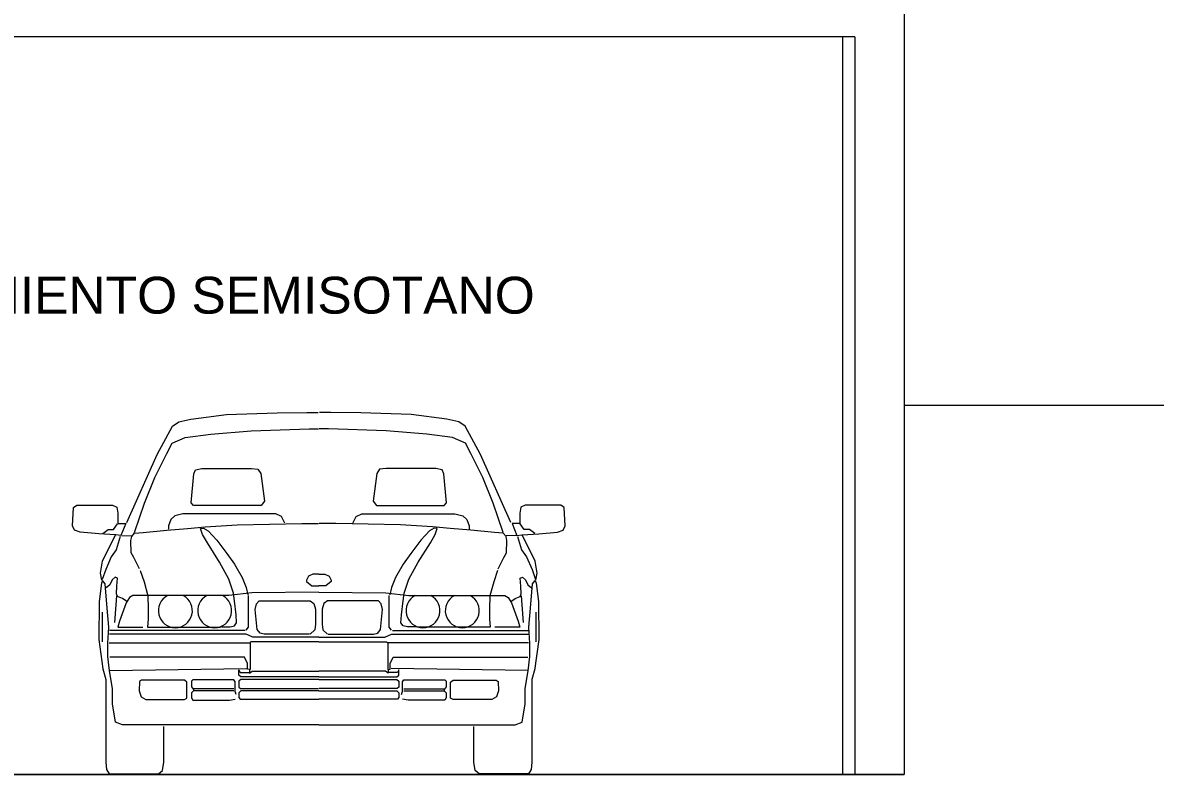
# Model space of a CAD drawing. Header units: metres. Extents: x -2 to 3328848, y -2 to 2725060.
# Drawn here: x 1663916.99 to 1663963.08, y 1363018.75 to 1363049.33 of the extents above; entities that cross this region are included whole.
import ezdxf

# ---------------------------------------------------------------- set-up
doc = ezdxf.new("R2010")
doc.units = ezdxf.units.M
doc.linetypes.add('0', pattern=[0])
doc.layers.get('0').update_dxf_attribs({"color": 253, "lineweight": 0})
doc.layers.add('CORTE123', color=253, linetype='Continuous', lineweight=0)
doc.layers.add('DIEN HOA', color=253, linetype='Continuous', lineweight=0)
doc.styles.get("Standard").update_dxf_attribs({"font": 'arial.ttf'})

msp = doc.modelspace()

# ---------------------------------------------------------------- linework, layer by layer
for p, q in [((1663952.859, 1363185.749), (1663952.859, 1363018.749)), ((1663950.859, 1363048.749), (1663858.359, 1363048.749)), ((1663950.359, 1363048.749), (1663950.359, 1363018.749)), ((1663950.859, 1363048.749), (1663950.859, 1363018.749)), ((1663952.859, 1363018.749), (1663732.859, 1363018.749)), ((1663952.859, 1363018.749), (1663732.859, 1363018.749))]:
    msp.add_line(p, q)
at = {"linetype": 'Continuous'}
msp.add_line((1663732.859, 1363018.749), (1663952.859, 1363018.749), dxfattribs=at)
at = {"layer": 'CORTE123', "linetype": '0', "ltscale": 0.004}
msp.add_line((1663983.984, 1363033.749), (1663952.859, 1363033.749), dxfattribs=at)
at = {"layer": 'DIEN HOA'}
for p, q in [((1663923.838, 1363033.196), (1663925.288, 1363033.393)), ((1663925.288, 1363033.393), (1663927.343, 1363033.451)), ((1663927.343, 1363033.451), (1663928.562, 1363033.475)), ((1663928.562, 1363033.475), (1663929.014, 1363033.475)), ((1663929.528, 1363033.475), (1663929.075, 1363033.475)), ((1663930.747, 1363033.451), (1663929.528, 1363033.475)), ((1663932.801, 1363033.393), (1663930.747, 1363033.451)), ((1663934.252, 1363033.196), (1663932.801, 1363033.393)), ((1663922.468, 1363031.754), (1663923.095, 1363032.918)), ((1663923.095, 1363032.918), (1663923.35, 1363033.092)), ((1663923.35, 1363033.092), (1663923.838, 1363033.196)), ((1663926.298, 1363032.721), (1663928.654, 1363032.802)), ((1663928.654, 1363032.802), (1663929.037, 1363032.802)), ((1663929.435, 1363032.802), (1663929.052, 1363032.802)), ((1663931.791, 1363032.721), (1663929.435, 1363032.802)), ((1663934.74, 1363033.092), (1663934.252, 1363033.196)), ((1663934.995, 1363032.918), (1663934.74, 1363033.092)), ((1663935.622, 1363031.754), (1663934.995, 1363032.918)), ((1663923.071, 1363032.222), (1663923.605, 1363032.454)), ((1663923.605, 1363032.454), (1663924.65, 1363032.582)), ((1663924.65, 1363032.582), (1663926.298, 1363032.721)), ((1663933.44, 1363032.582), (1663931.791, 1363032.721)), ((1663934.484, 1363032.454), (1663933.44, 1363032.582)), ((1663935.018, 1363032.222), (1663934.484, 1363032.454)), ((1663922.863, 1363031.801), (1663923.071, 1363032.222)), ((1663935.227, 1363031.801), (1663935.018, 1363032.222)), ((1663921.226, 1363028.99), (1663922.468, 1363031.754)), ((1663922.371, 1363030.825), (1663922.863, 1363031.801)), ((1663935.718, 1363030.825), (1663935.227, 1363031.801)), ((1663936.864, 1363028.99), (1663935.622, 1363031.754)), ((1663923.851, 1363029.791), (1663923.964, 1363030.978)), ((1663923.964, 1363030.978), (1663924.029, 1363031.132)), ((1663924.029, 1363031.132), (1663924.287, 1363031.188)), ((1663924.287, 1363031.188), (1663926.303, 1363031.188)), ((1663926.303, 1363031.188), (1663926.569, 1363031.164)), ((1663926.569, 1363031.164), (1663926.69, 1363030.994)), ((1663926.69, 1363030.994), (1663926.835, 1363029.864)), ((1663931.399, 1363030.994), (1663931.254, 1363029.864)), ((1663931.52, 1363031.164), (1663931.399, 1363030.994)), ((1663931.786, 1363031.188), (1663931.52, 1363031.164)), ((1663933.803, 1363031.188), (1663931.786, 1363031.188)), ((1663934.061, 1363031.132), (1663933.803, 1363031.188)), ((1663934.125, 1363030.978), (1663934.061, 1363031.132)), ((1663934.238, 1363029.791), (1663934.125, 1363030.978)), ((1663921.957, 1363029.778), (1663922.371, 1363030.825)), ((1663936.132, 1363029.778), (1663935.718, 1363030.825)), ((1663919.019, 1363028.853), (1663919.056, 1363029.599)), ((1663919.056, 1363029.599), (1663919.198, 1363029.696)), ((1663919.198, 1363029.696), (1663920.647, 1363029.704)), ((1663920.647, 1363029.704), (1663920.819, 1363029.614)), ((1663920.819, 1363029.614), (1663920.871, 1363029.375)), ((1663921.539, 1363028.584), (1663921.957, 1363029.778)), ((1663923.94, 1363029.679), (1663923.851, 1363029.791)), ((1663926.698, 1363029.679), (1663923.94, 1363029.679)), ((1663926.835, 1363029.864), (1663926.698, 1363029.679)), ((1663931.254, 1363029.864), (1663931.391, 1363029.679)), ((1663931.391, 1363029.679), (1663934.15, 1363029.679)), ((1663934.15, 1363029.679), (1663934.238, 1363029.791)), ((1663936.55, 1363028.584), (1663936.132, 1363029.778)), ((1663937.271, 1363029.614), (1663937.218, 1363029.375)), ((1663937.442, 1363029.704), (1663937.271, 1363029.614)), ((1663938.891, 1363029.696), (1663937.442, 1363029.704)), ((1663939.033, 1363029.599), (1663938.891, 1363029.696)), ((1663939.071, 1363028.853), (1663939.033, 1363029.599)), ((1663920.871, 1363029.375), (1663920.864, 1363028.95)), ((1663923.021, 1363029.114), (1663922.924, 1363028.856)), ((1663923.182, 1363029.267), (1663923.021, 1363029.114)), ((1663923.513, 1363029.34), (1663923.182, 1363029.267)), ((1663927.295, 1363029.34), (1663923.513, 1363029.34)), ((1663927.521, 1363029.235), (1663927.295, 1363029.34)), ((1663927.658, 1363028.961), (1663927.521, 1363029.235)), ((1663930.431, 1363028.961), (1663930.569, 1363029.235)), ((1663930.569, 1363029.235), (1663930.794, 1363029.34)), ((1663930.794, 1363029.34), (1663934.577, 1363029.34)), ((1663934.577, 1363029.34), (1663934.908, 1363029.267)), ((1663934.908, 1363029.267), (1663935.069, 1363029.114)), ((1663935.069, 1363029.114), (1663935.166, 1363028.856)), ((1663937.218, 1363029.375), (1663937.226, 1363028.95)), ((1663919.101, 1363028.681), (1663919.019, 1363028.853)), ((1663919.333, 1363028.599), (1663919.101, 1363028.681)), ((1663920.259, 1363028.547), (1663920.475, 1363028.711)), ((1663920.475, 1363028.711), (1663920.692, 1363028.711)), ((1663920.692, 1363028.711), (1663920.849, 1363028.935)), ((1663920.864, 1363028.95), (1663921.185, 1363028.95)), ((1663921.185, 1363028.95), (1663920.991, 1363028.472)), ((1663921.901, 1363028.584), (1663922.861, 1363028.682)), ((1663922.861, 1363028.682), (1663923.707, 1363028.755)), ((1663922.924, 1363028.856), (1663922.924, 1363028.727)), ((1663923.707, 1363028.755), (1663924.423, 1363028.82)), ((1663924.227, 1363028.755), (1663924.358, 1363028.763)), ((1663924.317, 1363028.503), (1663924.227, 1363028.755)), ((1663924.358, 1363028.763), (1663924.537, 1363028.657)), ((1663924.423, 1363028.82), (1663925.724, 1363028.901)), ((1663924.537, 1363028.657), (1663924.895, 1363028.27)), ((1663925.724, 1363028.901), (1663928.355, 1363028.958)), ((1663928.355, 1363028.958), (1663929.03, 1363028.958)), ((1663929.735, 1363028.958), (1663929.06, 1363028.958)), ((1663932.365, 1363028.901), (1663929.735, 1363028.958)), ((1663933.667, 1363028.82), (1663932.365, 1363028.901)), ((1663933.553, 1363028.657), (1663933.195, 1363028.27)), ((1663933.732, 1363028.763), (1663933.553, 1363028.657)), ((1663934.383, 1363028.755), (1663933.667, 1363028.82)), ((1663933.862, 1363028.755), (1663933.732, 1363028.763)), ((1663933.773, 1363028.503), (1663933.862, 1363028.755)), ((1663935.229, 1363028.682), (1663934.383, 1363028.755)), ((1663935.166, 1363028.856), (1663935.166, 1363028.727)), ((1663936.189, 1363028.584), (1663935.229, 1363028.682)), ((1663936.905, 1363028.95), (1663937.099, 1363028.472)), ((1663937.226, 1363028.95), (1663936.905, 1363028.95)), ((1663937.398, 1363028.711), (1663937.241, 1363028.935)), ((1663937.614, 1363028.711), (1663937.398, 1363028.711)), ((1663937.831, 1363028.547), (1663937.614, 1363028.711)), ((1663938.757, 1363028.599), (1663938.989, 1363028.681)), ((1663938.989, 1363028.681), (1663939.071, 1363028.853)), ((1663920.087, 1363028.539), (1663919.333, 1363028.599)), ((1663920.775, 1363028.494), (1663920.087, 1363028.539)), ((1663920.247, 1363027.415), (1663920.775, 1363028.494)), ((1663920.991, 1363028.472), (1663920.79, 1363028.487)), ((1663920.965, 1363028.42), (1663920.793, 1363027.878)), ((1663921.013, 1363028.465), (1663921.417, 1363028.457)), ((1663921.396, 1363028.259), (1663921.429, 1363028.43)), ((1663921.413, 1363027.754), (1663921.396, 1363028.259)), ((1663921.429, 1363028.43), (1663921.543, 1363028.56)), ((1663921.543, 1363028.56), (1663921.901, 1363028.584)), ((1663924.508, 1363028.166), (1663924.317, 1363028.503)), ((1663924.895, 1363028.27), (1663925.301, 1363027.738)), ((1663933.195, 1363028.27), (1663932.788, 1363027.738)), ((1663933.582, 1363028.166), (1663933.773, 1363028.503)), ((1663936.547, 1363028.56), (1663936.189, 1363028.584)), ((1663936.661, 1363028.43), (1663936.547, 1363028.56)), ((1663936.693, 1363028.259), (1663936.661, 1363028.43)), ((1663937.076, 1363028.465), (1663936.673, 1363028.457)), ((1663936.677, 1363027.754), (1663936.693, 1363028.259)), ((1663937.099, 1363028.472), (1663937.299, 1363028.487)), ((1663937.125, 1363028.42), (1663937.297, 1363027.878)), ((1663937.314, 1363028.494), (1663938.003, 1363028.539)), ((1663937.843, 1363027.415), (1663937.314, 1363028.494)), ((1663938.003, 1363028.539), (1663938.757, 1363028.599)), ((1663920.793, 1363027.878), (1663920.595, 1363027.595)), ((1663921.51, 1363027.575), (1663921.413, 1363027.754)), ((1663925.007, 1363027.379), (1663924.508, 1363028.166)), ((1663925.301, 1363027.738), (1663925.61, 1363027.299)), ((1663932.788, 1363027.738), (1663932.479, 1363027.299)), ((1663933.083, 1363027.379), (1663933.582, 1363028.166)), ((1663936.579, 1363027.575), (1663936.677, 1363027.754)), ((1663937.297, 1363027.878), (1663937.495, 1363027.595)), ((1663920.162, 1363026.93), (1663920.247, 1363027.415)), ((1663920.595, 1363027.595), (1663920.371, 1363027.087)), ((1663921.746, 1363027.103), (1663921.51, 1363027.575)), ((1663925.381, 1363026.685), (1663925.007, 1363027.379)), ((1663925.61, 1363027.299), (1663925.92, 1363026.762)), ((1663932.479, 1363027.299), (1663932.17, 1363026.762)), ((1663932.709, 1363026.685), (1663933.083, 1363027.379)), ((1663936.343, 1363027.103), (1663936.579, 1363027.575)), ((1663937.495, 1363027.595), (1663937.719, 1363027.087)), ((1663937.928, 1363026.93), (1663937.843, 1363027.415)), ((1663920.221, 1363026.654), (1663920.162, 1363026.93)), ((1663920.371, 1363027.087), (1663920.229, 1363026.669)), ((1663921.773, 1363027.043), (1663921.931, 1363026.578)), ((1663928.629, 1363026.809), (1663928.54, 1363026.651)), ((1663928.807, 1363026.898), (1663928.629, 1363026.809)), ((1663929.044, 1363026.898), (1663928.807, 1363026.898)), ((1663929.046, 1363026.898), (1663929.283, 1363026.898)), ((1663929.283, 1363026.898), (1663929.461, 1363026.809)), ((1663929.461, 1363026.809), (1663929.55, 1363026.651)), ((1663936.316, 1363027.043), (1663936.159, 1363026.578)), ((1663937.719, 1363027.087), (1663937.861, 1363026.669)), ((1663937.868, 1363026.654), (1663937.928, 1363026.93)), ((1663920.198, 1363026.521), (1663920.109, 1363025.787)), ((1663920.238, 1363026.631), (1663920.198, 1363026.521)), ((1663920.347, 1363026.502), (1663920.238, 1363026.631)), ((1663920.436, 1363025.509), (1663920.347, 1363026.502)), ((1663920.539, 1363026.463), (1663920.393, 1363026.335)), ((1663920.633, 1363026.66), (1663920.539, 1363026.463)), ((1663920.753, 1363026.771), (1663920.633, 1363026.66)), ((1663920.855, 1363026.728), (1663920.753, 1363026.771)), ((1663920.813, 1363026.095), (1663920.821, 1363026.403)), ((1663920.821, 1363026.403), (1663920.855, 1363026.728)), ((1663921.931, 1363026.578), (1663922.081, 1363026.015)), ((1663925.568, 1363026.124), (1663925.381, 1363026.685)), ((1663925.92, 1363026.762), (1663926.09, 1363026.355)), ((1663926.09, 1363026.355), (1663926.156, 1363026.055)), ((1663928.54, 1363026.651), (1663928.549, 1363026.592)), ((1663928.549, 1363026.592), (1663928.757, 1363026.424)), ((1663928.757, 1363026.424), (1663929.045, 1363026.424)), ((1663929.333, 1363026.424), (1663929.045, 1363026.424)), ((1663929.54, 1363026.592), (1663929.333, 1363026.424)), ((1663929.55, 1363026.651), (1663929.54, 1363026.592)), ((1663931.999, 1363026.355), (1663931.934, 1363026.055)), ((1663932.17, 1363026.762), (1663931.999, 1363026.355)), ((1663932.522, 1363026.124), (1663932.709, 1363026.685)), ((1663936.159, 1363026.578), (1663936.008, 1363026.015)), ((1663937.234, 1363026.728), (1663937.337, 1363026.771)), ((1663937.269, 1363026.403), (1663937.234, 1363026.728)), ((1663937.277, 1363026.095), (1663937.269, 1363026.403)), ((1663937.337, 1363026.771), (1663937.457, 1363026.66)), ((1663937.457, 1363026.66), (1663937.551, 1363026.463)), ((1663937.551, 1363026.463), (1663937.697, 1363026.335)), ((1663937.653, 1363025.509), (1663937.743, 1363026.502)), ((1663937.743, 1363026.502), (1663937.852, 1363026.631)), ((1663937.852, 1363026.631), (1663937.892, 1363026.521)), ((1663937.892, 1363026.521), (1663937.981, 1363025.787)), ((1663920.813, 1363026.009), (1663920.778, 1363025.642)), ((1663920.847, 1363025.984), (1663920.813, 1363026.095)), ((1663921.052, 1363025.907), (1663920.847, 1363025.984)), ((1663921.232, 1363025.787), (1663921.052, 1363025.907)), ((1663921.345, 1363025.94), (1663921.21, 1363025.722)), ((1663921.48, 1363026.018), (1663921.345, 1363025.94)), ((1663925.385, 1363026.018), (1663921.48, 1363026.018)), ((1663922.081, 1363026.015), (1663922.096, 1363025.482)), ((1663926.315, 1363026.138), (1663925.385, 1363026.018)), ((1663925.612, 1363025.803), (1663925.568, 1363026.124)), ((1663926.176, 1363025.01), (1663926.176, 1363026.028)), ((1663929.045, 1363026.162), (1663926.315, 1363026.138)), ((1663929.045, 1363026.162), (1663931.775, 1363026.138)), ((1663931.775, 1363026.138), (1663932.705, 1363026.018)), ((1663931.913, 1363025.01), (1663931.913, 1363026.028)), ((1663932.477, 1363025.803), (1663932.522, 1363026.124)), ((1663932.705, 1363026.018), (1663936.609, 1363026.018)), ((1663936.008, 1363026.015), (1663935.993, 1363025.482)), ((1663936.609, 1363026.018), (1663936.745, 1363025.94)), ((1663936.745, 1363025.94), (1663936.88, 1363025.722)), ((1663936.857, 1363025.787), (1663937.037, 1363025.907)), ((1663937.037, 1363025.907), (1663937.243, 1363025.984)), ((1663937.243, 1363025.984), (1663937.277, 1363026.095)), ((1663937.277, 1363026.009), (1663937.311, 1363025.642)), ((1663920.109, 1363025.787), (1663920.089, 1363024.229)), ((1663920.496, 1363024.735), (1663920.436, 1363025.509)), ((1663920.778, 1363025.642), (1663920.727, 1363024.931)), ((1663921.21, 1363025.722), (1663920.939, 1363024.986)), ((1663922.096, 1363025.482), (1663922.096, 1363025.069)), ((1663925.684, 1363025.243), (1663925.612, 1363025.803)), ((1663926.453, 1363025.455), (1663926.512, 1363025.692)), ((1663926.532, 1363024.645), (1663926.453, 1363025.455)), ((1663926.512, 1363025.692), (1663926.621, 1363025.801)), ((1663926.621, 1363025.801), (1663928.698, 1363025.801)), ((1663928.698, 1363025.801), (1663928.836, 1363025.702)), ((1663928.836, 1363025.702), (1663928.905, 1363025.465)), ((1663928.905, 1363025.465), (1663928.905, 1363024.852)), ((1663929.253, 1363025.702), (1663929.184, 1363025.465)), ((1663929.184, 1363025.465), (1663929.184, 1363024.852)), ((1663929.392, 1363025.801), (1663929.253, 1363025.702)), ((1663931.468, 1363025.801), (1663929.392, 1363025.801)), ((1663931.577, 1363025.692), (1663931.468, 1363025.801)), ((1663931.557, 1363024.645), (1663931.637, 1363025.455)), ((1663931.637, 1363025.455), (1663931.577, 1363025.692)), ((1663932.406, 1363025.243), (1663932.477, 1363025.803)), ((1663935.993, 1363025.482), (1663935.993, 1363025.069)), ((1663936.88, 1363025.722), (1663937.15, 1363024.986)), ((1663937.311, 1363025.642), (1663937.363, 1363024.931)), ((1663937.594, 1363024.735), (1663937.653, 1363025.509)), ((1663937.981, 1363025.787), (1663938.001, 1363024.229)), ((1663920.222, 1363025.351), (1663920.222, 1363024.144)), ((1663920.939, 1363024.986), (1663920.872, 1363024.738)), ((1663922.096, 1363025.069), (1663922.074, 1363024.731)), ((1663925.701, 1363024.913), (1663925.684, 1363025.243)), ((1663926.186, 1363024.734), (1663926.176, 1363025.01)), ((1663931.904, 1363024.734), (1663931.913, 1363025.01)), ((1663932.388, 1363024.913), (1663932.406, 1363025.243)), ((1663935.993, 1363025.069), (1663936.016, 1363024.731)), ((1663937.15, 1363024.986), (1663937.218, 1363024.738)), ((1663937.868, 1363025.351), (1663937.868, 1363024.144)), ((1663920.464, 1363024.087), (1663920.496, 1363024.735)), ((1663926.048, 1363024.595), (1663920.531, 1363024.595)), ((1663920.872, 1363024.738), (1663921.878, 1363024.738)), ((1663922.074, 1363024.731), (1663925.049, 1363024.731)), ((1663925.087, 1363024.744), (1663925.434, 1363024.744)), ((1663925.434, 1363024.744), (1663925.612, 1363024.789)), ((1663925.612, 1363024.789), (1663925.701, 1363024.913)), ((1663926.087, 1363024.615), (1663926.186, 1363024.734)), ((1663926.651, 1363024.496), (1663926.532, 1363024.645)), ((1663926.819, 1363024.457), (1663926.651, 1363024.496)), ((1663928.876, 1363024.625), (1663928.688, 1363024.457)), ((1663928.905, 1363024.852), (1663928.876, 1363024.625)), ((1663929.184, 1363024.852), (1663929.214, 1363024.625)), ((1663929.214, 1363024.625), (1663929.402, 1363024.457)), ((1663931.271, 1363024.457), (1663931.439, 1363024.496)), ((1663931.439, 1363024.496), (1663931.557, 1363024.645)), ((1663932.002, 1363024.615), (1663931.904, 1363024.734)), ((1663932.042, 1363024.595), (1663937.558, 1363024.595)), ((1663932.477, 1363024.789), (1663932.388, 1363024.913)), ((1663932.655, 1363024.744), (1663932.477, 1363024.789)), ((1663933.003, 1363024.744), (1663932.655, 1363024.744)), ((1663936.016, 1363024.731), (1663933.041, 1363024.731)), ((1663937.218, 1363024.738), (1663936.211, 1363024.738)), ((1663937.626, 1363024.087), (1663937.594, 1363024.735)), ((1663920.089, 1363024.229), (1663920.257, 1363023.038)), ((1663920.464, 1363023.545), (1663920.464, 1363024.087)), ((1663920.514, 1363024.1), (1663926.244, 1363024.1)), ((1663926.087, 1363024.447), (1663920.525, 1363024.447)), ((1663926.354, 1363024.328), (1663926.087, 1363024.447)), ((1663926.244, 1363024.1), (1663926.244, 1363023.012)), ((1663926.295, 1363024.141), (1663926.255, 1363024.111)), ((1663929.045, 1363024.141), (1663926.295, 1363024.141)), ((1663929.045, 1363024.328), (1663926.354, 1363024.328)), ((1663928.668, 1363024.457), (1663926.819, 1363024.457)), ((1663929.045, 1363024.328), (1663931.735, 1363024.328)), ((1663929.045, 1363024.141), (1663931.795, 1363024.141)), ((1663929.422, 1363024.457), (1663931.271, 1363024.457)), ((1663931.735, 1363024.328), (1663932.002, 1363024.447)), ((1663931.795, 1363024.141), (1663931.834, 1363024.111)), ((1663931.846, 1363024.1), (1663931.846, 1363023.012)), ((1663937.576, 1363024.1), (1663931.846, 1363024.1)), ((1663932.002, 1363024.447), (1663937.564, 1363024.447)), ((1663937.626, 1363023.545), (1663937.626, 1363024.087)), ((1663938.001, 1363024.229), (1663937.823, 1363022.975)), ((1663920.528, 1363022.958), (1663920.464, 1363023.545)), ((1663926.015, 1363023.522), (1663920.542, 1363023.522)), ((1663926.144, 1363023.255), (1663926.015, 1363023.522)), ((1663926.144, 1363023.026), (1663926.144, 1363023.255)), ((1663931.946, 1363023.255), (1663932.075, 1363023.522)), ((1663931.946, 1363023.026), (1663931.946, 1363023.255)), ((1663932.075, 1363023.522), (1663937.547, 1363023.522)), ((1663937.561, 1363022.958), (1663937.626, 1363023.545)), ((1663920.257, 1363023.038), (1663920.377, 1363022.612)), ((1663920.647, 1363022.245), (1663920.528, 1363022.958)), ((1663920.542, 1363022.969), (1663926.101, 1363023.055)), ((1663925.793, 1363023.005), (1663925.842, 1363022.888)), ((1663925.793, 1363022.779), (1663925.793, 1363023.005)), ((1663925.866, 1363022.722), (1663925.793, 1363022.779)), ((1663925.842, 1363022.888), (1663926.221, 1363022.888)), ((1663929.045, 1363022.722), (1663925.866, 1363022.722)), ((1663926.244, 1363023.012), (1663926.144, 1363023.026)), ((1663926.229, 1363022.998), (1663926.229, 1363022.869)), ((1663926.229, 1363022.869), (1663926.329, 1363022.944)), ((1663926.329, 1363022.944), (1663929.045, 1363022.944)), ((1663931.76, 1363022.944), (1663929.045, 1363022.944)), ((1663929.045, 1363022.722), (1663932.224, 1363022.722)), ((1663931.86, 1363022.869), (1663931.76, 1363022.944)), ((1663931.846, 1363023.012), (1663931.946, 1363023.026)), ((1663931.86, 1363022.998), (1663931.86, 1363022.869)), ((1663932.248, 1363022.888), (1663931.869, 1363022.888)), ((1663937.547, 1363022.969), (1663931.989, 1363023.055)), ((1663932.224, 1363022.722), (1663932.296, 1363022.779)), ((1663932.296, 1363023.005), (1663932.248, 1363022.888)), ((1663932.296, 1363022.779), (1663932.296, 1363023.005)), ((1663937.443, 1363022.245), (1663937.561, 1363022.958)), ((1663937.832, 1363023.038), (1663937.713, 1363022.612)), ((1663920.377, 1363022.612), (1663920.377, 1363019.248)), ((1663920.647, 1363021.616), (1663920.647, 1363022.245)), ((1663921.745, 1363022.529), (1663921.736, 1363022.15)), ((1663921.825, 1363022.577), (1663921.745, 1363022.529)), ((1663923.583, 1363022.577), (1663921.825, 1363022.577)), ((1663923.68, 1363022.497), (1663923.583, 1363022.577)), ((1663923.68, 1363021.844), (1663923.68, 1363022.497)), ((1663923.914, 1363022.594), (1663923.866, 1363022.537)), ((1663923.866, 1363022.537), (1663923.866, 1363022.303)), ((1663923.866, 1363022.303), (1663923.946, 1363022.207)), ((1663925.592, 1363022.594), (1663923.914, 1363022.594)), ((1663923.946, 1363022.207), (1663923.946, 1363022.15)), ((1663925.584, 1363022.223), (1663923.962, 1363022.223)), ((1663925.64, 1363022.513), (1663925.592, 1363022.594)), ((1663925.64, 1363022.118), (1663925.64, 1363022.513)), ((1663925.866, 1363022.61), (1663925.785, 1363022.537)), ((1663925.785, 1363022.537), (1663925.785, 1363022.295)), ((1663925.785, 1363022.295), (1663925.858, 1363022.247)), ((1663925.858, 1363022.247), (1663929.027, 1363022.247)), ((1663929.045, 1363022.61), (1663925.866, 1363022.61)), ((1663929.045, 1363022.61), (1663932.224, 1363022.61)), ((1663932.232, 1363022.247), (1663929.062, 1363022.247)), ((1663932.224, 1363022.61), (1663932.304, 1363022.537)), ((1663932.304, 1363022.295), (1663932.232, 1363022.247)), ((1663932.304, 1363022.537), (1663932.304, 1363022.295)), ((1663932.45, 1363022.513), (1663932.498, 1363022.594)), ((1663932.45, 1363022.118), (1663932.45, 1363022.513)), ((1663932.498, 1363022.594), (1663934.176, 1363022.594)), ((1663932.506, 1363022.223), (1663934.127, 1363022.223)), ((1663934.224, 1363022.303), (1663934.143, 1363022.207)), ((1663934.143, 1363022.207), (1663934.143, 1363022.15)), ((1663934.176, 1363022.594), (1663934.224, 1363022.537)), ((1663934.224, 1363022.537), (1663934.224, 1363022.303)), ((1663934.409, 1363022.497), (1663934.506, 1363022.577)), ((1663934.409, 1363021.844), (1663934.409, 1363022.497)), ((1663934.506, 1363022.577), (1663936.264, 1363022.577)), ((1663936.264, 1363022.577), (1663936.345, 1363022.529)), ((1663936.345, 1363022.529), (1663936.353, 1363022.15)), ((1663937.443, 1363021.616), (1663937.443, 1363022.245)), ((1663937.713, 1363022.612), (1663937.713, 1363019.248)), ((1663921.736, 1363022.15), (1663921.809, 1363021.9)), ((1663921.809, 1363021.9), (1663922.011, 1363021.787)), ((1663922.011, 1363021.787), (1663923.583, 1363021.787)), ((1663923.583, 1363021.787), (1663923.68, 1363021.844)), ((1663923.946, 1363022.15), (1663923.866, 1363022.062)), ((1663923.866, 1363022.062), (1663923.866, 1363021.86)), ((1663923.866, 1363021.86), (1663923.922, 1363021.763)), ((1663923.922, 1363021.763), (1663925.406, 1363021.763)), ((1663925.584, 1363022.142), (1663923.962, 1363022.142)), ((1663925.406, 1363021.763), (1663925.64, 1363021.804)), ((1663925.68, 1363021.997), (1663925.64, 1363022.118)), ((1663925.866, 1363022.15), (1663925.785, 1363022.07)), ((1663925.785, 1363022.07), (1663925.785, 1363021.876)), ((1663925.785, 1363021.876), (1663925.85, 1363021.804)), ((1663925.85, 1363021.804), (1663929.045, 1363021.804)), ((1663929.045, 1363022.15), (1663925.866, 1363022.15)), ((1663929.045, 1363022.15), (1663932.224, 1363022.15)), ((1663932.24, 1363021.804), (1663929.045, 1363021.804)), ((1663932.224, 1363022.15), (1663932.304, 1363022.07)), ((1663932.304, 1363021.876), (1663932.24, 1363021.804)), ((1663932.304, 1363022.07), (1663932.304, 1363021.876)), ((1663932.409, 1363021.997), (1663932.45, 1363022.118)), ((1663932.683, 1363021.763), (1663932.45, 1363021.804)), ((1663932.506, 1363022.142), (1663934.127, 1363022.142)), ((1663934.167, 1363021.763), (1663932.683, 1363021.763)), ((1663934.143, 1363022.15), (1663934.224, 1363022.062)), ((1663934.224, 1363021.86), (1663934.167, 1363021.763)), ((1663934.224, 1363022.062), (1663934.224, 1363021.86)), ((1663934.506, 1363021.787), (1663934.409, 1363021.844)), ((1663936.079, 1363021.787), (1663934.506, 1363021.787)), ((1663936.281, 1363021.9), (1663936.079, 1363021.787)), ((1663936.353, 1363022.15), (1663936.281, 1363021.9)), ((1663920.766, 1363020.868), (1663920.647, 1363021.616)), ((1663937.324, 1363020.868), (1663937.443, 1363021.616)), ((1663921.053, 1363020.759), (1663920.766, 1363020.868)), ((1663937.037, 1363020.759), (1663937.324, 1363020.868)), ((1663929.045, 1363020.759), (1663921.053, 1363020.759)), ((1663922.743, 1363019.248), (1663922.743, 1363020.69)), ((1663929.045, 1363020.759), (1663937.037, 1363020.759)), ((1663935.347, 1363019.248), (1663935.347, 1363020.69)), ((1663920.377, 1363019.248), (1663920.399, 1363018.948)), ((1663922.686, 1363018.905), (1663922.743, 1363019.248)), ((1663935.404, 1363018.905), (1663935.347, 1363019.248)), ((1663937.713, 1363019.248), (1663937.69, 1363018.948)), ((1663920.399, 1363018.948), (1663920.514, 1363018.763)), ((1663920.514, 1363018.763), (1663922.514, 1363018.763)), ((1663922.514, 1363018.763), (1663922.686, 1363018.905)), ((1663935.575, 1363018.763), (1663935.404, 1363018.905)), ((1663937.576, 1363018.763), (1663935.575, 1363018.763)), ((1663937.69, 1363018.948), (1663937.576, 1363018.763))]:
    msp.add_line(p, q, dxfattribs=at)
for centre in [(1663923.208, 1363025.406), (1663924.808, 1363025.406), (1663933.281, 1363025.406), (1663934.881, 1363025.406)]:
    msp.add_arc(centre, 0.691, 117.7038, 62.2962, dxfattribs=at)

# ---------------------------------------------------------------- texts
at = {"linetype": 'Continuous', "insert": (1663903.023, 1363038.992), "char_height": 1.5, "attachment_point": 1}
msp.add_mtext_dynamic_manual_height_columns('ESTACIONAMIENTO SEMISOTANO\\P ', width=45.32036, gutter_width=125, heights=[0], dxfattribs=at)

doc.saveas('drawing.dxf')
